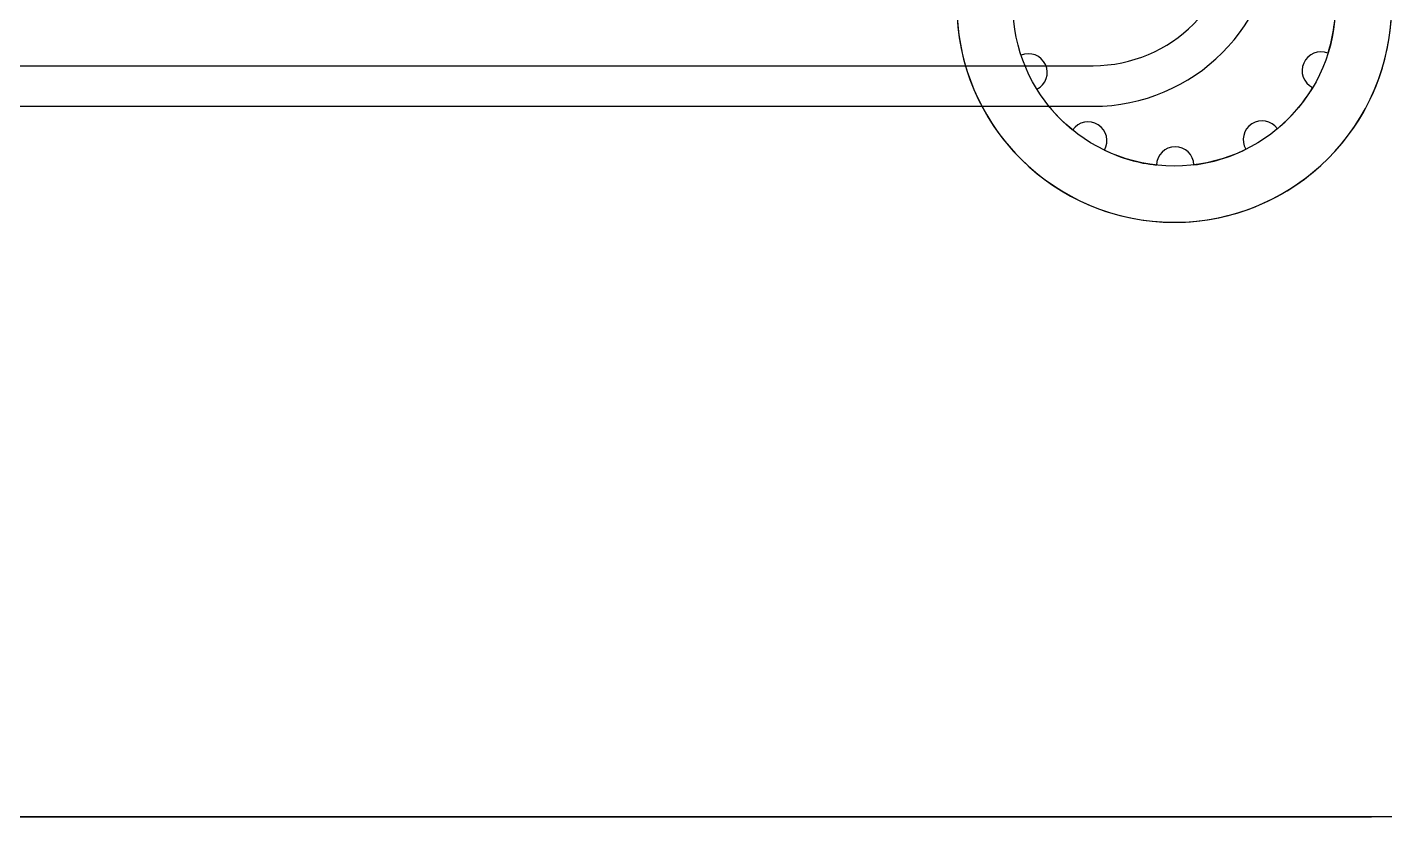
# Model space of a CAD drawing. Header units: centimetres. Extents: x -1.7 to 11.8, y -4.5 to 6.6.
# Drawn here: x 4.85 to 11.58, y -4.5 to -0.61 of the extents above; entities that cross this region are included whole.
import ezdxf

# ---------------------------------------------------------------- set-up
doc = ezdxf.new("R2010")
doc.units = ezdxf.units.CM
doc.header["$MEASUREMENT"] = 0
for name, color, linetype in [('Archemides Bathtub v6_Sketch1', 7, 'Continuous'), ('Archemides Bathtub v6_Sketch2', 7, 'Continuous'), ('Archemides Bathtub v6_Sketch3', 7, 'Continuous'), ('Archemides Bathtub v6_Sketch5', 7, 'Continuous')]:
    doc.layers.add(name, color=color, linetype=linetype)

msp = doc.modelspace()

# ---------------------------------------------------------------- linework, layer by layer
at = {"layer": 'Archemides Bathtub v6_Sketch1'}
msp.add_circle((10.5043, -0.5), 0.7944, dxfattribs=at)
for centre, radius, start, end in [((10.5043, -0.5), 1.0715, 180, 90), ((11.2267, -0.8246), 0.0925, 67.71206, 243.90113), ((9.7859, -0.8334), 0.0925, 296.80297, 112.99203), ((10.9366, -1.1637), 0.0925, 34.98478, 211.17385), ((10.0802, -1.1689), 0.0925, 329.53024, 145.71931), ((10.5091, -1.292), 0.0925, 2.25751, 178.44658)]:
    msp.add_arc(centre, radius, start, end, dxfattribs=at)
at = {"layer": 'Archemides Bathtub v6_Sketch2'}
for p, q in [((-0.1, -0.8, 5), (10.1043, -0.8, 5)), ((-0.1, -1, 5), (10.1043, -1, 5))]:
    msp.add_line(p, q, dxfattribs=at)
for radius in [0.7, 0.9]:
    msp.add_arc((10.1043, -0.1, 5), radius, 270, 360, dxfattribs=at)
at = {"layer": 'Archemides Bathtub v6_Sketch3'}
msp.add_line((0.1172, -1, 5), (9.887, -1, 5), dxfattribs=at)
for centre, radius, start, end in [((10.5043, -0.5, 5), 1.0715, 152.1839, 117.8161), ((10.5043, -0.5, 5), 0.7944, 342.4878, 1.85266), ((11.2267, -0.8246, 5), 0.0925, 67.71206, 243.90113), ((10.5043, -0.5, 5), 0.7944, 309.76052, 329.12538), ((10.5043, -0.5, 5), 0.7944, 219.00915, 230.94357), ((10.9366, -1.1637, 5), 0.0925, 34.98478, 211.17385), ((10.0802, -1.1689, 5), 0.0925, 329.53024, 145.71931), ((10.5091, -1.292, 5), 0.0925, 2.25751, 178.44658), ((10.5043, -0.5, 5), 0.7944, 244.30598, 263.67084), ((10.5043, -0.5, 5), 0.7944, 277.03325, 296.39811)]:
    msp.add_arc(centre, radius, start, end, dxfattribs=at)
at = {"layer": 'Archemides Bathtub v6_Sketch5'}
for p, q in [((0.1172, -4.5, 4.7), (9.887, -4.5, 4.7)), ((9.887, -4.5, 4.7), (0.1172, -4.5, 4.7)), ((0.1322, -4.5, 4.5), (9.8721, -4.5, 4.5)), ((9.8721, -4.5, 4.7), (0.1322, -4.5, 4.7)), ((9.7099, -4.5, 4.5), (0.2944, -4.5, 4.5)), ((9.5566, -4.5, 5), (0.4477, -4.5, 5)), ((0.5715, -4.5), (9.4328, -4.5)), ((4.8733, -4.5, 3.0428), (5.072, -4.5, 3.0389)), ((4.8734, -4.5, 2.9982), (4.8733, -4.5, 3.0428)), ((4.8894, -4.5, 2.0525), (4.8893, -4.5, 2.0964)), ((5.013, -4.5, 2.3531), (5.0125, -4.5, 2.7092)), ((5.072, -4.5, 3.0389), (5.2824, -4.5, 3.0426)), ((5.488, -4.5, 2.0534), (5.072, -4.5, 2.0584)), ((5.1496, -4.5, 2.8313), (5.1472, -4.5, 2.5958)), ((5.4757, -4.5, 2.3962), (5.4735, -4.5, 2.4436)), ((5.5244, -4.5, 2.3963), (5.4757, -4.5, 2.3962)), ((5.4781, -4.5, 2.668), (5.4822, -4.5, 2.7168)), ((5.4822, -4.5, 2.7168), (5.524, -4.5, 2.7168)), ((5.5207, -4.5, 2.5587), (5.5244, -4.5, 2.3963)), ((5.524, -4.5, 2.7036), (5.5207, -4.5, 2.5587)), ((5.524, -4.5, 2.7168), (5.524, -4.5, 2.7036)), ((5.6047, -4.5, 2.8236), (5.5608, -4.5, 2.8235)), ((5.6054, -4.5, 2.2961), (5.6514, -4.5, 2.2961)), ((5.7459, -4.5, 2.9994), (5.7458, -4.5, 3.044)), ((5.7472, -4.5, 2.0537), (5.7472, -4.5, 2.0983)), ((5.8854, -4.5, 2.3877), (5.885, -4.5, 2.7104)), ((6.1549, -4.5, 2.0543), (5.9444, -4.5, 2.0596)), ((6.0153, -4.5, 2.7106), (6.0155, -4.5, 2.567)), ((6.0155, -4.5, 2.5231), (6.0157, -4.5, 2.3879)), ((6.0316, -4.5, 2.5322), (6.0155, -4.5, 2.5231)), ((6.3484, -4.5, 2.2358), (6.0316, -4.5, 2.5322)), ((6.1046, -4.5, 2.6375), (6.1923, -4.5, 2.7227)), ((6.4269, -4.5, 2.8561), (6.1492, -4.5, 2.6014)), ((6.1492, -4.5, 2.6014), (6.5679, -4.5, 2.2103)), ((6.1535, -4.5, 3.0446), (6.1535, -4.5, 3)), ((6.1548, -4.5, 2.0989), (6.1549, -4.5, 2.0543)), ((6.1923, -4.5, 2.7227), (6.3474, -4.5, 2.8783)), ((6.4202, -4.5, 2.1669), (6.3484, -4.5, 2.2358)), ((6.4581, -4.5, 2.9941), (6.458, -4.5, 3.045)), ((6.6977, -4.5, 3.0453), (6.6978, -4.5, 3)), ((6.7367, -4.5, 2.0984), (6.7368, -4.5, 2.0551)), ((6.7723, -4.5, 2.0552), (6.7722, -4.5, 2.1026)), ((6.9893, -4.5, 2.374), (7.1629, -4.5, 2.7672)), ((7.0722, -4.5, 2.3873), (6.9965, -4.5, 2.2081)), ((7.4757, -4.5, 2.3879), (7.0722, -4.5, 2.3873)), ((7.0963, -4.5, 2.103), (7.0963, -4.5, 2.0557)), ((7.2845, -4.5, 3.0559), (7.3298, -4.5, 3.056)), ((7.3298, -4.5, 3.056), (7.6283, -4.5, 2.3575)), ((7.4483, -4.5, 2.0562), (7.4482, -4.5, 2.1035)), ((7.6726, -4.5, 2.0634), (7.4483, -4.5, 2.0562)), ((7.5617, -4.5, 2.1748), (7.4757, -4.5, 2.3879)), ((7.8245, -4.5, 2.1041), (7.8246, -4.5, 2.0567)), ((8.0291, -4.5, 2.3329), (8.0158, -4.5, 2.3399)), ((8.0673, -4.5, 2.3678), (8.0291, -4.5, 2.3329)), ((8.0844, -4.5, 2.5874), (8.0673, -4.5, 2.3678)), ((8.074, -4.5, 3.0577), (8.1207, -4.5, 3.0578)), ((8.1208, -4.5, 2.9839), (8.0844, -4.5, 2.5874)), ((8.1207, -4.5, 3.0578), (8.1208, -4.5, 2.9839)), ((11.5758, -4.5, 0.3), (9.4328, -4.5, 0.3)), ((9.4328, -4.5, 0.3), (9.4328, -4.5)), ((11.5758, -4.5), (9.4328, -4.5)), ((11.5758, -4.5, 5.3), (9.4328, -4.5, 5.3)), ((9.4328, -4.5, 5), (9.5566, -4.5, 5)), ((11.5758, -4.5, 0.3), (9.4328, -4.5, 0.3)), ((11.5758, -4.5, 5.3), (9.4328, -4.5, 5.3)), ((11.5758, -4.5), (9.4328, -4.5)), ((9.4328, -4.5), (9.4328, -4.5, 0.3)), ((9.5278, -4.5, 5.3), (9.5278, -4.5, 5)), ((9.5328, -4.5, 5.4), (11.4758, -4.5, 5.4)), ((9.5328, -4.5, 0.4), (11.4758, -4.5, 0.4)), ((9.5328, -4.5, 0.4), (9.7099, -4.5, 0.4)), ((9.887, -4.5, 5), (9.5566, -4.5, 5)), ((11.5758, -4.5, 5), (9.5566, -4.5, 5)), ((9.7099, -4.5, 0.4), (9.7099, -4.5, 4.5)), ((9.8276, -4.5, 0.4), (9.8276, -4.5, 4.7)), ((9.8721, -4.5, 4.5), (9.8721, -4.5, 4.7)), ((9.887, -4.5, 4.7), (9.887, -4.5, 5)), ((10.0038, -4.5, 0.4), (10.0038, -4.5, 5)), ((10.0631, -4.5, 5), (11.0043, -4.5, 5)), ((10.0631, -4.5, 5), (10.0631, -4.5, 5.3)), ((10.1599, -4.5, 0.4), (10.1599, -4.5, 5)), ((10.4167, -4.5, 0.4), (10.1599, -4.5, 0.4)), ((10.1599, -4.5, 5), (10.1599, -4.5, 0.4)), ((10.4167, -4.5, 5), (10.1599, -4.5, 5)), ((10.4167, -4.5, 0.4), (10.4167, -4.5, 5)), ((10.5043, -4.5), (10.5043, -4.5, 0.3)), ((10.8575, -4.5, 0.4), (10.6015, -4.5, 0.4)), ((10.6015, -4.5, 0.4), (10.6015, -4.5, 5)), ((10.6015, -4.5, 5), (10.6015, -4.5, 0.4)), ((10.8575, -4.5, 5), (10.6015, -4.5, 5)), ((10.8575, -4.5, 0.4), (10.8575, -4.5, 5)), ((11.0123, -4.5, 5), (11.0123, -4.5, 0.4)), ((11.1861, -4.5, 5), (11.0123, -4.5, 5)), ((11.1861, -4.5, 0.4), (11.0123, -4.5, 0.4)), ((11.1861, -4.5, 0.4), (11.1861, -4.5, 5)), ((11.1861, -4.5, 0.4), (11.1861, -4.5, 5))]:
    msp.add_line(p, q, dxfattribs=at)
at = {"layer": 'Archemides Bathtub v6_Sketch5', "extrusion": (0, -1, 0)}
msp.add_arc((9.5328, 0.3, 4.5), 0.1, 90, 180, dxfattribs=at)
at = {"layer": 'Archemides Bathtub v6_Sketch5', "extrusion": (0, 1, 0)}
for points, knots in [([(4.9738, -4.5, 2.9906), (4.9625, -4.5, 2.9925), (4.9293, -4.5, 2.998), (4.8957, -4.5, 2.9981), (4.8734, -4.5, 2.9982)], [0, 0, 0, 0, 0.0341733, 0.100775, 0.100775, 0.100775, 0.100775]), ([(4.8893, -4.5, 2.0964), (4.9097, -4.5, 2.0964), (4.9422, -4.5, 2.0965), (4.9737, -4.5, 2.1047), (4.9855, -4.5, 2.1077)], [0, 0, 0, 0, 0.06070827, 0.09714048, 0.09714048, 0.09714048, 0.09714048]), ([(5.072, -4.5, 2.0584), (5.0552, -4.5, 2.0579), (4.9944, -4.5, 2.0561), (4.9335, -4.5, 2.0541), (4.8894, -4.5, 2.0525)], [0, 0, 0, 0, 0.0501936, 0.1826637, 0.1826637, 0.1826637, 0.1826637]), ([(4.9996, -4.5, 2.9726), (4.9964, -4.5, 2.9765), (4.9896, -4.5, 2.985), (4.9793, -4.5, 2.9887), (4.9738, -4.5, 2.9906)], [0, 0, 0, 0, 0.01491047, 0.03205557, 0.03205557, 0.03205557, 0.03205557]), ([(4.9855, -4.5, 2.1077), (4.9885, -4.5, 2.1093), (4.9944, -4.5, 2.1124), (4.9977, -4.5, 2.1182), (4.9994, -4.5, 2.121)], [0, 0, 0, 0, 0.00995465, 0.01957455, 0.01957455, 0.01957455, 0.01957455]), ([(4.9994, -4.5, 2.121), (5.0016, -4.5, 2.1294), (5.0078, -4.5, 2.1533), (5.0086, -4.5, 2.1781), (5.009, -4.5, 2.1942)], [0, 0, 0, 0, 0.02594644, 0.07400889, 0.07400889, 0.07400889, 0.07400889]), ([(5.0101, -4.5, 2.8945), (5.01, -4.5, 2.9122), (5.0098, -4.5, 2.9388), (5.0021, -4.5, 2.9641), (4.9996, -4.5, 2.9726)], [0, 0, 0, 0, 0.05274029, 0.07906764, 0.07906764, 0.07906764, 0.07906764]), ([(5.009, -4.5, 2.1942), (5.0102, -4.5, 2.2227), (5.0124, -4.5, 2.2757), (5.0128, -4.5, 2.3287), (5.013, -4.5, 2.3531)], [0, 0, 0, 0, 0.0857717, 0.1589498, 0.1589498, 0.1589498, 0.1589498]), ([(5.0125, -4.5, 2.7092), (5.0124, -4.5, 2.7404), (5.0121, -4.5, 2.8022), (5.0108, -4.5, 2.864), (5.0101, -4.5, 2.8945)], [0, 0, 0, 0, 0.0937297, 0.1853807, 0.1853807, 0.1853807, 0.1853807]), ([(5.1472, -4.5, 2.5296), (5.1463, -4.5, 2.5007), (5.144, -4.5, 2.4317), (5.144, -4.5, 2.3627), (5.1441, -4.5, 2.3226)], [0, 0, 0, 0, 0.0866248, 0.2070112, 0.2070112, 0.2070112, 0.2070112]), ([(5.1441, -4.5, 2.3226), (5.1441, -4.5, 2.2848), (5.1443, -4.5, 2.2195), (5.1468, -4.5, 2.1542), (5.1478, -4.5, 2.1268)], [0, 0, 0, 0, 0.1134181, 0.1958636, 0.1958636, 0.1958636, 0.1958636]), ([(5.2796, -4.5, 2.5332), (5.2608, -4.5, 2.533), (5.2167, -4.5, 2.5324), (5.1726, -4.5, 2.5306), (5.1472, -4.5, 2.5296)], [0, 0, 0, 0, 0.0564528, 0.1324555, 0.1324555, 0.1324555, 0.1324555]), ([(5.1472, -4.5, 2.5958), (5.1732, -4.5, 2.5946), (5.2231, -4.5, 2.5923), (5.2731, -4.5, 2.592), (5.297, -4.5, 2.5918)], [0, 0, 0, 0, 0.0782856, 0.149896, 0.149896, 0.149896, 0.149896]), ([(5.1478, -4.5, 2.1268), (5.1833, -4.5, 2.1246), (5.2582, -4.5, 2.12), (5.3334, -4.5, 2.1196), (5.3729, -4.5, 2.1194)], [0, 0, 0, 0, 0.1066009, 0.2252573, 0.2252573, 0.2252573, 0.2252573]), ([(5.1536, -4.5, 2.9763), (5.1528, -4.5, 2.9513), (5.1512, -4.5, 2.903), (5.1501, -4.5, 2.8546), (5.1496, -4.5, 2.8313)], [0, 0, 0, 0, 0.0749526, 0.1450091, 0.1450091, 0.1450091, 0.1450091]), ([(5.2365, -4.5, 2.9812), (5.2199, -4.5, 2.9804), (5.1923, -4.5, 2.9791), (5.1647, -4.5, 2.9771), (5.1536, -4.5, 2.9763)], [0, 0, 0, 0, 0.04972034, 0.08307246, 0.08307246, 0.08307246, 0.08307246]), ([(5.3111, -4.5, 2.9841), (5.3021, -4.5, 2.9839), (5.2772, -4.5, 2.9833), (5.2524, -4.5, 2.9821), (5.2365, -4.5, 2.9812)], [0, 0, 0, 0, 0.02701228, 0.07461937, 0.07461937, 0.07461937, 0.07461937]), ([(5.4337, -4.5, 2.5251), (5.4142, -4.5, 2.5275), (5.3631, -4.5, 2.5337), (5.3116, -4.5, 2.5334), (5.2796, -4.5, 2.5332)], [0, 0, 0, 0, 0.058698, 0.1543658, 0.1543658, 0.1543658, 0.1543658]), ([(5.2824, -4.5, 3.0426), (5.3259, -4.5, 3.0433), (5.3991, -4.5, 3.0444), (5.4722, -4.5, 3.0449), (5.5019, -4.5, 3.045)], [0, 0, 0, 0, 0.1304969, 0.2195229, 0.2195229, 0.2195229, 0.2195229]), ([(5.297, -4.5, 2.5918), (5.3226, -4.5, 2.592), (5.3699, -4.5, 2.5924), (5.4169, -4.5, 2.5974), (5.4384, -4.5, 2.5997)], [0, 0, 0, 0, 0.0768529, 0.1417424, 0.1417424, 0.1417424, 0.1417424]), ([(5.4672, -4.5, 2.9746), (5.4412, -4.5, 2.9774), (5.3893, -4.5, 2.983), (5.3371, -4.5, 2.9838), (5.3111, -4.5, 2.9841)], [0, 0, 0, 0, 0.0783909, 0.1564777, 0.1564777, 0.1564777, 0.1564777]), ([(5.3729, -4.5, 2.1194), (5.3982, -4.5, 2.1194), (5.4403, -4.5, 2.1195), (5.4823, -4.5, 2.1235), (5.499, -4.5, 2.1252)], [0, 0, 0, 0, 0.075797, 0.1263191, 0.1263191, 0.1263191, 0.1263191]), ([(5.4637, -4.5, 2.5077), (5.4601, -4.5, 2.5116), (5.452, -4.5, 2.5206), (5.4403, -4.5, 2.5235), (5.4337, -4.5, 2.5251)], [0, 0, 0, 0, 0.01552962, 0.03537069, 0.03537069, 0.03537069, 0.03537069]), ([(5.4384, -4.5, 2.5997), (5.4448, -4.5, 2.6004), (5.4554, -4.5, 2.6017), (5.4637, -4.5, 2.6082), (5.467, -4.5, 2.6108)], [0, 0, 0, 0, 0.01876466, 0.03118296, 0.03118296, 0.03118296, 0.03118296]), ([(5.4735, -4.5, 2.4436), (5.4734, -4.5, 2.4577), (5.4732, -4.5, 2.4797), (5.4662, -4.5, 2.5003), (5.4637, -4.5, 2.5077)], [0, 0, 0, 0, 0.04192924, 0.06519088, 0.06519088, 0.06519088, 0.06519088]), ([(5.467, -4.5, 2.6108), (5.4691, -4.5, 2.617), (5.4756, -4.5, 2.6354), (5.4771, -4.5, 2.6549), (5.4781, -4.5, 2.668)], [0, 0, 0, 0, 0.01939359, 0.05842111, 0.05842111, 0.05842111, 0.05842111]), ([(5.5515, -4.5, 2.9531), (5.5382, -4.5, 2.958), (5.5109, -4.5, 2.9681), (5.482, -4.5, 2.9724), (5.4672, -4.5, 2.9746)], [0, 0, 0, 0, 0.04242098, 0.08725201, 0.08725201, 0.08725201, 0.08725201]), ([(5.6336, -4.5, 2.0626), (5.6115, -4.5, 2.06), (5.5632, -4.5, 2.0541), (5.5144, -4.5, 2.0536), (5.488, -4.5, 2.0534)], [0, 0, 0, 0, 0.0667235, 0.1460243, 0.1460243, 0.1460243, 0.1460243]), ([(5.499, -4.5, 2.1252), (5.5112, -4.5, 2.1273), (5.535, -4.5, 2.1315), (5.5576, -4.5, 2.14), (5.5687, -4.5, 2.1441)], [0, 0, 0, 0, 0.03700299, 0.07231707, 0.07231707, 0.07231707, 0.07231707]), ([(5.5019, -4.5, 3.045), (5.5243, -4.5, 3.0448), (5.5679, -4.5, 3.0443), (5.6112, -4.5, 3.0398), (5.6322, -4.5, 3.0376)], [0, 0, 0, 0, 0.0671007, 0.130602, 0.130602, 0.130602, 0.130602]), ([(5.5608, -4.5, 2.8235), (5.5606, -4.5, 2.8462), (5.5603, -4.5, 2.8896), (5.5544, -4.5, 2.9326), (5.5515, -4.5, 2.9531)], [0, 0, 0, 0, 0.0679712, 0.130056, 0.130056, 0.130056, 0.130056]), ([(5.5687, -4.5, 2.1441), (5.5716, -4.5, 2.1525), (5.5782, -4.5, 2.1717), (5.5828, -4.5, 2.1915), (5.5853, -4.5, 2.2026)], [0, 0, 0, 0, 0.02677495, 0.06091597, 0.06091597, 0.06091597, 0.06091597]), ([(5.5853, -4.5, 2.2026), (5.5898, -4.5, 2.2207), (5.5973, -4.5, 2.2517), (5.603, -4.5, 2.283), (5.6054, -4.5, 2.2961)], [0, 0, 0, 0, 0.05582337, 0.09556027, 0.09556027, 0.09556027, 0.09556027]), ([(5.617, -4.5, 2.9685), (5.6157, -4.5, 2.9554), (5.611, -4.5, 2.9072), (5.6073, -4.5, 2.8588), (5.6047, -4.5, 2.8236)], [0, 0, 0, 0, 0.0395589, 0.1454926, 0.1454926, 0.1454926, 0.1454926]), ([(5.6322, -4.5, 3.0376), (5.6289, -4.5, 3.0252), (5.6227, -4.5, 3.0025), (5.6188, -4.5, 2.9792), (5.617, -4.5, 2.9685)], [0, 0, 0, 0, 0.03828208, 0.07070918, 0.07070918, 0.07070918, 0.07070918]), ([(5.6514, -4.5, 2.2961), (5.6462, -4.5, 2.2533), (5.6368, -4.5, 2.1757), (5.6346, -4.5, 2.0976), (5.6336, -4.5, 2.0626)], [0, 0, 0, 0, 0.1294607, 0.2342626, 0.2342626, 0.2342626, 0.2342626]), ([(5.7458, -4.5, 3.044), (5.7856, -4.5, 3.0428), (5.8546, -4.5, 3.0408), (5.9236, -4.5, 3.0403), (5.9528, -4.5, 3.0401)], [0, 0, 0, 0, 0.1193792, 0.2070162, 0.2070162, 0.2070162, 0.2070162]), ([(5.8462, -4.5, 2.9919), (5.835, -4.5, 2.9937), (5.8018, -4.5, 2.9993), (5.7681, -4.5, 2.9993), (5.7459, -4.5, 2.9994)], [0, 0, 0, 0, 0.0341737, 0.1007753, 0.1007753, 0.1007753, 0.1007753]), ([(5.9444, -4.5, 2.0596), (5.9244, -4.5, 2.0591), (5.8586, -4.5, 2.0576), (5.7929, -4.5, 2.0553), (5.7472, -4.5, 2.0537)], [0, 0, 0, 0, 0.060121, 0.1972926, 0.1972926, 0.1972926, 0.1972926]), ([(5.7472, -4.5, 2.0983), (5.7693, -4.5, 2.0985), (5.8029, -4.5, 2.0987), (5.8361, -4.5, 2.1037), (5.8475, -4.5, 2.1055)], [0, 0, 0, 0, 0.0662471, 0.1006925, 0.1006925, 0.1006925, 0.1006925]), ([(5.8721, -4.5, 2.9738), (5.8689, -4.5, 2.9777), (5.862, -4.5, 2.9862), (5.8517, -4.5, 2.9899), (5.8462, -4.5, 2.9919)], [0, 0, 0, 0, 0.01491047, 0.03205557, 0.03205557, 0.03205557, 0.03205557]), ([(5.8475, -4.5, 2.1055), (5.8529, -4.5, 2.1075), (5.8626, -4.5, 2.1111), (5.8695, -4.5, 2.1188), (5.8726, -4.5, 2.1222)], [0, 0, 0, 0, 0.01698791, 0.03054095, 0.03054095, 0.03054095, 0.03054095]), ([(5.8826, -4.5, 2.8958), (5.8825, -4.5, 2.9135), (5.8823, -4.5, 2.94), (5.8746, -4.5, 2.9654), (5.8721, -4.5, 2.9738)], [0, 0, 0, 0, 0.05274029, 0.07906764, 0.07906764, 0.07906764, 0.07906764]), ([(5.8726, -4.5, 2.1222), (5.8751, -4.5, 2.1301), (5.8821, -4.5, 2.152), (5.8826, -4.5, 2.1751), (5.8829, -4.5, 2.1898)], [0, 0, 0, 0, 0.02481575, 0.06869674, 0.06869674, 0.06869674, 0.06869674]), ([(5.885, -4.5, 2.7104), (5.8848, -4.5, 2.7416), (5.8846, -4.5, 2.8034), (5.8833, -4.5, 2.8652), (5.8826, -4.5, 2.8958)], [0, 0, 0, 0, 0.0937297, 0.1853807, 0.1853807, 0.1853807, 0.1853807]), ([(5.8829, -4.5, 2.1898), (5.8833, -4.5, 2.2088), (5.8844, -4.5, 2.2747), (5.885, -4.5, 2.3407), (5.8854, -4.5, 2.3877)], [0, 0, 0, 0, 0.0568041, 0.1979298, 0.1979298, 0.1979298, 0.1979298]), ([(5.9528, -4.5, 3.0401), (5.9814, -4.5, 3.0404), (6.0483, -4.5, 3.0411), (6.1152, -4.5, 3.0433), (6.1535, -4.5, 3.0446)], [0, 0, 0, 0, 0.0857207, 0.2007461, 0.2007461, 0.2007461, 0.2007461]), ([(6.0178, -4.5, 2.9085), (6.0176, -4.5, 2.8897), (6.0169, -4.5, 2.8237), (6.016, -4.5, 2.7577), (6.0153, -4.5, 2.7106)], [0, 0, 0, 0, 0.0564503, 0.1979292, 0.1979292, 0.1979292, 0.1979292]), ([(6.0155, -4.5, 2.567), (6.0295, -4.5, 2.5759), (6.0616, -4.5, 2.5963), (6.0891, -4.5, 2.6226), (6.1046, -4.5, 2.6375)], [0, 0, 0, 0, 0.049576, 0.1138709, 0.1138709, 0.1138709, 0.1138709]), ([(6.0157, -4.5, 2.3879), (6.0159, -4.5, 2.3567), (6.0162, -4.5, 2.2952), (6.0179, -4.5, 2.2336), (6.0188, -4.5, 2.2033)], [0, 0, 0, 0, 0.0935566, 0.1846956, 0.1846956, 0.1846956, 0.1846956]), ([(6.0288, -4.5, 2.9761), (6.0261, -4.5, 2.9682), (6.0186, -4.5, 2.9464), (6.0181, -4.5, 2.9233), (6.0178, -4.5, 2.9085)], [0, 0, 0, 0, 0.02496396, 0.06885985, 0.06885985, 0.06885985, 0.06885985]), ([(6.0188, -4.5, 2.2033), (6.0188, -4.5, 2.1855), (6.0188, -4.5, 2.1588), (6.0257, -4.5, 2.1331), (6.028, -4.5, 2.1245)], [0, 0, 0, 0, 0.05287044, 0.07953521, 0.07953521, 0.07953521, 0.07953521]), ([(6.028, -4.5, 2.1245), (6.0313, -4.5, 2.1206), (6.0385, -4.5, 2.1121), (6.0489, -4.5, 2.1079), (6.0545, -4.5, 2.1058)], [0, 0, 0, 0, 0.0153991, 0.03292921, 0.03292921, 0.03292921, 0.03292921]), ([(6.0532, -4.5, 2.9922), (6.0478, -4.5, 2.9904), (6.0383, -4.5, 2.9871), (6.0317, -4.5, 2.9795), (6.0288, -4.5, 2.9761)], [0, 0, 0, 0, 0.01660998, 0.02966809, 0.02966809, 0.02966809, 0.02966809]), ([(6.1535, -4.5, 3), (6.1314, -4.5, 2.9998), (6.0977, -4.5, 2.9996), (6.0646, -4.5, 2.9941), (6.0532, -4.5, 2.9922)], [0, 0, 0, 0, 0.0662537, 0.1007718, 0.1007718, 0.1007718, 0.1007718]), ([(6.0545, -4.5, 2.1058), (6.0658, -4.5, 2.1041), (6.0991, -4.5, 2.0992), (6.1327, -4.5, 2.099), (6.1548, -4.5, 2.0989)], [0, 0, 0, 0, 0.0344454, 0.1006925, 0.1006925, 0.1006925, 0.1006925]), ([(6.3474, -4.5, 2.8783), (6.3719, -4.5, 2.9027), (6.4098, -4.5, 2.9403), (6.4455, -4.5, 2.9801), (6.4581, -4.5, 2.9941)], [0, 0, 0, 0, 0.1036058, 0.1602091, 0.1602091, 0.1602091, 0.1602091]), ([(6.5368, -4.5, 2.0549), (6.5244, -4.5, 2.0669), (6.4857, -4.5, 2.1044), (6.4467, -4.5, 2.1416), (6.4202, -4.5, 2.1669)], [0, 0, 0, 0, 0.0517444, 0.1616518, 0.1616518, 0.1616518, 0.1616518]), ([(6.5633, -4.5, 2.9734), (6.5444, -4.5, 2.9583), (6.4974, -4.5, 2.921), (6.4533, -4.5, 2.8803), (6.4269, -4.5, 2.8561)], [0, 0, 0, 0, 0.0725919, 0.1799437, 0.1799437, 0.1799437, 0.1799437]), ([(6.458, -4.5, 3.045), (6.4827, -4.5, 3.0442), (6.5261, -4.5, 3.0429), (6.5696, -4.5, 3.0425), (6.5883, -4.5, 3.0424)], [0, 0, 0, 0, 0.0740714, 0.1303472, 0.1303472, 0.1303472, 0.1303472]), ([(6.6455, -4.5, 2.0578), (6.6321, -4.5, 2.0576), (6.5959, -4.5, 2.057), (6.5596, -4.5, 2.0557), (6.5368, -4.5, 2.0549)], [0, 0, 0, 0, 0.0400756, 0.1087491, 0.1087491, 0.1087491, 0.1087491]), ([(6.6086, -4.5, 2.9943), (6.6009, -4.5, 2.992), (6.5848, -4.5, 2.9871), (6.5707, -4.5, 2.978), (6.5633, -4.5, 2.9734)], [0, 0, 0, 0, 0.02418851, 0.0500975, 0.0500975, 0.0500975, 0.0500975]), ([(6.5679, -4.5, 2.2103), (6.594, -4.5, 2.1855), (6.6313, -4.5, 2.15), (6.671, -4.5, 2.1172), (6.683, -4.5, 2.1073)], [0, 0, 0, 0, 0.107877, 0.1544969, 0.1544969, 0.1544969, 0.1544969]), ([(6.5883, -4.5, 3.0424), (6.6059, -4.5, 3.0426), (6.6424, -4.5, 3.0429), (6.6789, -4.5, 3.0445), (6.6977, -4.5, 3.0453)], [0, 0, 0, 0, 0.0527924, 0.1094511, 0.1094511, 0.1094511, 0.1094511]), ([(6.6978, -4.5, 3), (6.6793, -4.5, 3.0001), (6.6494, -4.5, 3.0002), (6.6199, -4.5, 2.996), (6.6086, -4.5, 2.9943)], [0, 0, 0, 0, 0.05541838, 0.08947377, 0.08947377, 0.08947377, 0.08947377]), ([(6.7368, -4.5, 2.0551), (6.7178, -4.5, 2.0559), (6.6874, -4.5, 2.0571), (6.6569, -4.5, 2.0576), (6.6455, -4.5, 2.0578)], [0, 0, 0, 0, 0.05700656, 0.09133446, 0.09133446, 0.09133446, 0.09133446]), ([(6.683, -4.5, 2.1073), (6.6898, -4.5, 2.1049), (6.707, -4.5, 2.0986), (6.7255, -4.5, 2.0985), (6.7367, -4.5, 2.0984)], [0, 0, 0, 0, 0.02137786, 0.05475591, 0.05475591, 0.05475591, 0.05475591]), ([(6.7722, -4.5, 2.1026), (6.7871, -4.5, 2.1027), (6.81, -4.5, 2.1028), (6.8326, -4.5, 2.1058), (6.8405, -4.5, 2.1069)], [0, 0, 0, 0, 0.0446213, 0.0684778, 0.0684778, 0.0684778, 0.0684778]), ([(6.92, -4.5, 2.0617), (6.8964, -4.5, 2.0613), (6.8471, -4.5, 2.0606), (6.798, -4.5, 2.0571), (6.7723, -4.5, 2.0552)], [0, 0, 0, 0, 0.070749, 0.147896, 0.147896, 0.147896, 0.147896]), ([(6.8405, -4.5, 2.1069), (6.8451, -4.5, 2.1085), (6.8543, -4.5, 2.112), (6.8618, -4.5, 2.1183), (6.8656, -4.5, 2.1215)], [0, 0, 0, 0, 0.01443464, 0.02924289, 0.02924289, 0.02924289, 0.02924289]), ([(6.8656, -4.5, 2.1215), (6.8705, -4.5, 2.128), (6.8839, -4.5, 2.1454), (6.8931, -4.5, 2.1654), (6.899, -4.5, 2.178)], [0, 0, 0, 0, 0.02432353, 0.0657787, 0.0657787, 0.0657787, 0.0657787]), ([(6.899, -4.5, 2.178), (6.9086, -4.5, 2.1986), (6.939, -4.5, 2.2638), (6.9689, -4.5, 2.3292), (6.9893, -4.5, 2.374)], [0, 0, 0, 0, 0.0682741, 0.2157599, 0.2157599, 0.2157599, 0.2157599]), ([(7.0963, -4.5, 2.0557), (7.062, -4.5, 2.0574), (7.0033, -4.5, 2.0604), (6.9445, -4.5, 2.0613), (6.92, -4.5, 2.0617)], [0, 0, 0, 0, 0.1030694, 0.1764309, 0.1764309, 0.1764309, 0.1764309]), ([(6.9965, -4.5, 2.2081), (6.9907, -4.5, 2.1944), (6.9811, -4.5, 2.1717), (6.9777, -4.5, 2.1474), (6.9764, -4.5, 2.1377)], [0, 0, 0, 0, 0.04431051, 0.07349674, 0.07349674, 0.07349674, 0.07349674]), ([(6.9764, -4.5, 2.1377), (6.9766, -4.5, 2.1347), (6.9769, -4.5, 2.1288), (6.9803, -4.5, 2.124), (6.982, -4.5, 2.1217)], [0, 0, 0, 0, 0.00899368, 0.01727022, 0.01727022, 0.01727022, 0.01727022]), ([(6.982, -4.5, 2.1217), (6.9851, -4.5, 2.1189), (6.9919, -4.5, 2.1127), (7.0008, -4.5, 2.1104), (7.0057, -4.5, 2.1092)], [0, 0, 0, 0, 0.01240731, 0.02717378, 0.02717378, 0.02717378, 0.02717378]), ([(7.0057, -4.5, 2.1092), (7.0175, -4.5, 2.1075), (7.0476, -4.5, 2.1034), (7.0779, -4.5, 2.1032), (7.0963, -4.5, 2.103)], [0, 0, 0, 0, 0.03580597, 0.0908916, 0.0908916, 0.0908916, 0.0908916]), ([(7.1629, -4.5, 2.7672), (7.1779, -4.5, 2.8021), (7.219, -4.5, 2.8981), (7.259, -4.5, 2.9945), (7.2845, -4.5, 3.0559)], [0, 0, 0, 0, 0.1137151, 0.3132199, 0.3132199, 0.3132199, 0.3132199]), ([(7.4482, -4.5, 2.1035), (7.4691, -4.5, 2.1038), (7.5008, -4.5, 2.1042), (7.5323, -4.5, 2.1074), (7.543, -4.5, 2.1086)], [0, 0, 0, 0, 0.06274719, 0.09493909, 0.09493909, 0.09493909, 0.09493909]), ([(7.543, -4.5, 2.1086), (7.5478, -4.5, 2.1096), (7.5559, -4.5, 2.1113), (7.5626, -4.5, 2.1163), (7.5653, -4.5, 2.1183)], [0, 0, 0, 0, 0.01455116, 0.02460136, 0.02460136, 0.02460136, 0.02460136]), ([(7.5715, -4.5, 2.1351), (7.5709, -4.5, 2.141), (7.5695, -4.5, 2.1547), (7.5645, -4.5, 2.1675), (7.5617, -4.5, 2.1748)], [0, 0, 0, 0, 0.01776394, 0.04106809, 0.04106809, 0.04106809, 0.04106809]), ([(7.5653, -4.5, 2.1183), (7.5671, -4.5, 2.1208), (7.5708, -4.5, 2.1258), (7.5713, -4.5, 2.132), (7.5715, -4.5, 2.1351)], [0, 0, 0, 0, 0.00899376, 0.01818762, 0.01818762, 0.01818762, 0.01818762]), ([(7.6283, -4.5, 2.3575), (7.648, -4.5, 2.3111), (7.6784, -4.5, 2.2393), (7.7126, -4.5, 2.1692), (7.7248, -4.5, 2.1444)], [0, 0, 0, 0, 0.1508908, 0.2339565, 0.2339565, 0.2339565, 0.2339565]), ([(7.8246, -4.5, 2.0567), (7.7938, -4.5, 2.0586), (7.7432, -4.5, 2.0619), (7.6925, -4.5, 2.063), (7.6726, -4.5, 2.0634)], [0, 0, 0, 0, 0.0924825, 0.1520898, 0.1520898, 0.1520898, 0.1520898]), ([(7.7248, -4.5, 2.1444), (7.7289, -4.5, 2.1372), (7.7362, -4.5, 2.1244), (7.7482, -4.5, 2.116), (7.7534, -4.5, 2.1123)], [0, 0, 0, 0, 0.02445074, 0.04341453, 0.04341453, 0.04341453, 0.04341453]), ([(7.7534, -4.5, 2.1123), (7.762, -4.5, 2.1101), (7.7852, -4.5, 2.104), (7.8093, -4.5, 2.1041), (7.8245, -4.5, 2.1041)], [0, 0, 0, 0, 0.02645566, 0.07181747, 0.07181747, 0.07181747, 0.07181747]), ([(7.9562, -4.5, 2.1328), (7.9572, -4.5, 2.144), (7.9591, -4.5, 2.1663), (7.9734, -4.5, 2.1835), (7.9805, -4.5, 2.1921)], [0, 0, 0, 0, 0.03280167, 0.06541767, 0.06541767, 0.06541767, 0.06541767]), ([(7.9806, -4.5, 2.0743), (7.9735, -4.5, 2.0828), (7.9593, -4.5, 2.0998), (7.9572, -4.5, 2.1218), (7.9562, -4.5, 2.1328)], [0, 0, 0, 0, 0.03247195, 0.06476026, 0.06476026, 0.06476026, 0.06476026]), ([(7.9676, -4.5, 2.9133), (7.9668, -4.5, 2.9286), (7.9652, -4.5, 2.9581), (7.9653, -4.5, 2.9876), (7.9654, -4.5, 3.0018)], [0, 0, 0, 0, 0.04585889, 0.08854219, 0.08854219, 0.08854219, 0.08854219]), ([(7.9654, -4.5, 3.0018), (7.9844, -4.5, 3.011), (8.0211, -4.5, 3.0286), (8.0568, -4.5, 3.0483), (8.074, -4.5, 3.0577)], [0, 0, 0, 0, 0.0632663, 0.1221923, 0.1221923, 0.1221923, 0.1221923]), ([(7.9825, -4.5, 2.7531), (7.9792, -4.5, 2.7854), (7.9739, -4.5, 2.8387), (7.9694, -4.5, 2.8922), (7.9676, -4.5, 2.9133)], [0, 0, 0, 0, 0.0973032, 0.1609474, 0.1609474, 0.1609474, 0.1609474]), ([(7.9805, -4.5, 2.1921), (7.989, -4.5, 2.1992), (8.0062, -4.5, 2.2135), (8.0285, -4.5, 2.2156), (8.0397, -4.5, 2.2166)], [0, 0, 0, 0, 0.03261633, 0.06541796, 0.06541796, 0.06541796, 0.06541796]), ([(8.0399, -4.5, 2.05), (8.0287, -4.5, 2.051), (8.0065, -4.5, 2.053), (7.9892, -4.5, 2.0672), (7.9806, -4.5, 2.0743)], [0, 0, 0, 0, 0.03280209, 0.06541803, 0.06541803, 0.06541803, 0.06541803]), ([(8.0158, -4.5, 2.3399), (8.0124, -4.5, 2.3978), (8.0043, -4.5, 2.5358), (7.9905, -4.5, 2.6733), (7.9825, -4.5, 2.7531)], [0, 0, 0, 0, 0.1740399, 0.4145747, 0.4145747, 0.4145747, 0.4145747]), ([(8.0397, -4.5, 2.2166), (8.0508, -4.5, 2.2156), (8.0729, -4.5, 2.2137), (8.0898, -4.5, 2.1994), (8.0982, -4.5, 2.1923)], [0, 0, 0, 0, 0.03263016, 0.06481514, 0.06481514, 0.06481514, 0.06481514]), ([(8.0984, -4.5, 2.0745), (8.0899, -4.5, 2.0674), (8.0729, -4.5, 2.0532), (8.0509, -4.5, 2.0511), (8.0399, -4.5, 2.05)], [0, 0, 0, 0, 0.03247199, 0.06476025, 0.06476025, 0.06476025, 0.06476025]), ([(8.0982, -4.5, 2.1923), (8.1054, -4.5, 2.1837), (8.1197, -4.5, 2.1665), (8.1217, -4.5, 2.1442), (8.1227, -4.5, 2.1331)], [0, 0, 0, 0, 0.032616, 0.06541767, 0.06541767, 0.06541767, 0.06541767]), ([(8.1227, -4.5, 2.1331), (8.1217, -4.5, 2.1221), (8.1197, -4.5, 2.1), (8.1055, -4.5, 2.083), (8.0984, -4.5, 2.0745)], [0, 0, 0, 0, 0.03228834, 0.06476046, 0.06476046, 0.06476046, 0.06476046])]:
    msp.add_open_spline(points, degree=3, knots=knots, dxfattribs=at)
at = {"layer": 'Archemides Bathtub v6_Sketch5'}
msp.add_point((5.0021, -4.5, 2.25), dxfattribs=at)

doc.saveas('drawing.dxf')
